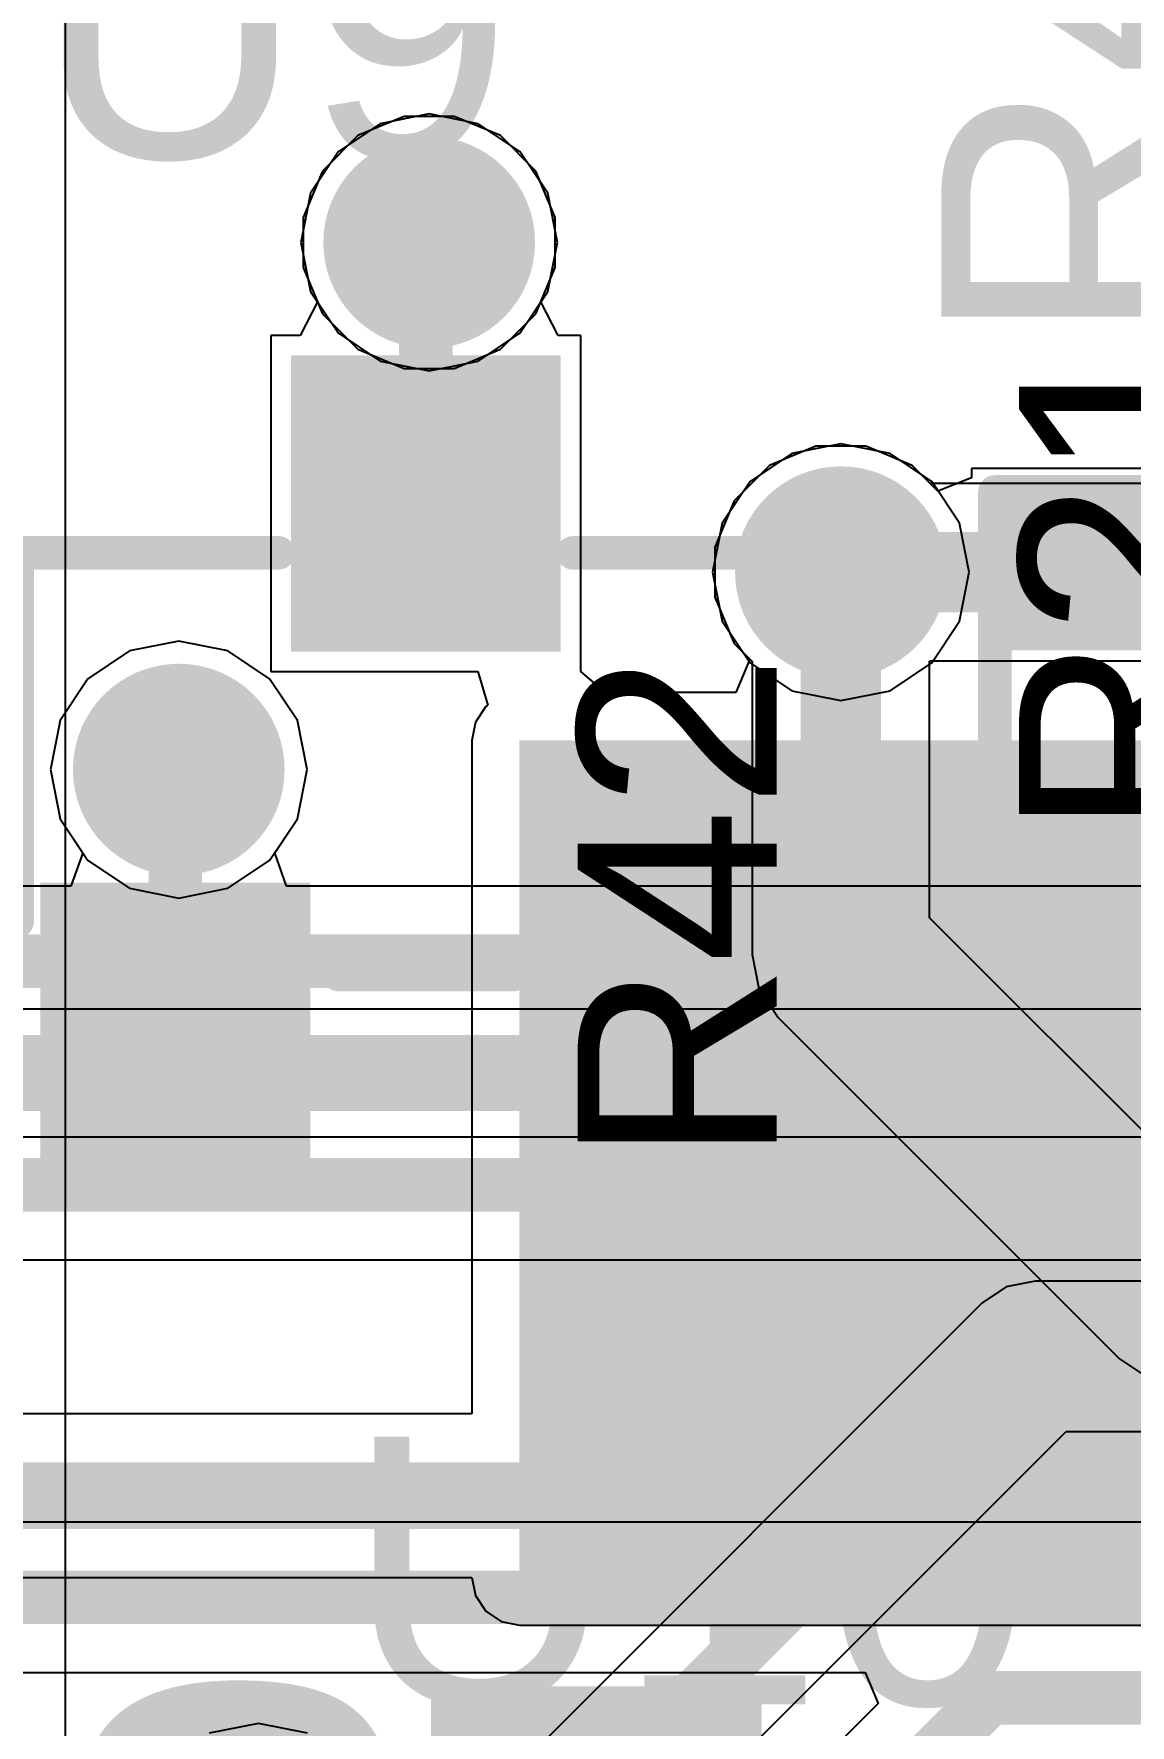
# Model space of a CAD drawing. Header units: inches. Extents: x -0.91 to 3.86, y -0.82 to 4.16.
# Drawn here: x 1.7525 to 1.9162, y 2.9029 to 3.1555 of the extents above; entities that cross this region are included whole.
import ezdxf

# ---------------------------------------------------------------- set-up
doc = ezdxf.new("R2010")
doc.units = ezdxf.units.IN
doc.header["$MEASUREMENT"] = 0
for name, color, linetype in [('Bottom Layer 1', 5, 'Continuous'), ('Bottom Solder', 6, 'Continuous'), ('GND+Signal', 16, 'Continuous'), ('Mechanical 17', 56, 'Continuous'), ('PWR+Signal', 76, 'Continuous'), ('Top Layer 1', 1, 'Continuous'), ('Top Overlay', 2, 'Continuous'), ('Top Paste', 8, 'Continuous'), ('Top Solder', 216, 'Continuous'), ('Via Holes', 16, 'Continuous')]:
    doc.layers.add(name, color=color, linetype=linetype)
doc.styles.add('Arial', font='', dxfattribs={"height": 0.2})
doc.styles.add('Arial_Bold', font='', dxfattribs={"height": 0.2})
doc.styles.get('Arial').set_extended_font_data('Arial')
doc.styles.get('Arial_Bold').set_extended_font_data('Arial', bold=True)

# ---------------------------------------------------------------- blocks, each defined once
blk = doc.blocks.new('R___0402_84')
at = {"layer": 'Top Layer 1'}
for points in [[(-0.027499, -0.0125009), (-0.027499, 0.0124991), (-0.009498999999999999, 0.0124991), (-0.009499000000000002, -0.0125009)], [(0.009500999999999999, -0.0125009), (0.009501, 0.0124991), (0.027501, 0.0124991), (0.027501, -0.0125009)]]:
    blk.add_hatch(color=1, dxfattribs=at).paths.add_polyline_path(points)
at = {"layer": 'Top Paste'}
for points in [[(-0.027499, -0.0125009), (-0.027499, 0.0124991), (-0.009498999999999999, 0.0124991), (-0.009499000000000002, -0.0125009)], [(0.009500999999999999, -0.0125009), (0.009501, 0.0124991), (0.027501, 0.0124991), (0.027501, -0.0125009)]]:
    blk.add_hatch(color=8, dxfattribs=at).paths.add_polyline_path(points)
at = {"layer": 'Top Solder'}
for points in [[(-0.0296644, -0.0146663), (-0.0296644, 0.0146645), (-0.007333599999999998, 0.0146645), (-0.007333600000000002, -0.0146663)], [(0.007335599999999999, -0.0146663), (0.007335600000000001, 0.0146645), (0.0296664, 0.0146645), (0.0296664, -0.0146663)]]:
    blk.add_hatch(color=216, dxfattribs=at).paths.add_polyline_path(points)
at = {"layer": 'Top Overlay'}
for points in [[(-0.030999, 0.0159991, 0.005, 0.005, 0), (-0.030999, -0.0160009, 0.005, 0.005, 0)], [(-0.030999, 0.0159991, 0.005, 0.005, 0), (0.031001, 0.0159991, 0.005, 0.005, 0)], [(0.031001, 0.0159991, 0.005, 0.005, 0), (0.031001, -0.0160009, 0.005, 0.005, 0)], [(-0.030999, -0.0160009, 0.005, 0.005, 0), (0.031001, -0.0160009, 0.005, 0.005, 0)], [(-0.031999, -0.0170009, 0.000127, 0.000127, 0), (0.032001, -0.0170009, 0.000127, 0.000127, 0)]]:
    blk.add_lwpolyline(points, format="xyseb", dxfattribs=at)
for points in [[(-0.032249, 0.0159991, 0.0025, 0.0025, 1), (-0.029749, 0.0159991, 0.0025, 0.0025, 1)], [(-0.032249, 0.0159991, 0.0025, 0.0025, 1), (-0.029749, 0.0159991, 0.0025, 0.0025, 1)], [(0.029751, 0.0159991, 0.0025, 0.0025, 1), (0.032251, 0.0159991, 0.0025, 0.0025, 1)], [(0.029751, 0.0159991, 0.0025, 0.0025, 1), (0.032251, 0.0159991, 0.0025, 0.0025, 1)], [(-0.032249, -0.0160009, 0.0025, 0.0025, 1), (-0.029749, -0.0160009, 0.0025, 0.0025, 1)], [(-0.032249, -0.0160009, 0.0025, 0.0025, 1), (-0.029749, -0.0160009, 0.0025, 0.0025, 1)], [(0.029751, -0.0160009, 0.0025, 0.0025, 1), (0.032251, -0.0160009, 0.0025, 0.0025, 1)], [(0.029751, -0.0160009, 0.0025, 0.0025, 1), (0.032251, -0.0160009, 0.0025, 0.0025, 1)], [(-0.0320307, -0.0170009, 6.35e-05, 6.35e-05, 1), (-0.0319673, -0.0170009, 6.35e-05, 6.35e-05, 1)], [(0.0319693, -0.0170009, 6.35e-05, 6.35e-05, 1), (0.0320327, -0.0170009, 6.35e-05, 6.35e-05, 1)]]:
    blk.add_lwpolyline(points, format="xyseb", close=True, dxfattribs=at)
blk = doc.blocks.new('SOT_23_99')
at = {"layer": 'Top Layer 1'}
for points in [[(-0.01614085, 0.05748025), (0.01614265, 0.05748025), (0.01614265, 0.02125975), (-0.01614085, 0.02125975)], [(-0.05354285, -0.02125975), (-0.02125935, -0.02125975), (-0.02125935, -0.05748025), (-0.05354285, -0.05748025)], [(0.02125915, -0.02125975), (0.05354265, -0.02125975), (0.05354265, -0.05748025), (0.02125915, -0.05748025)]]:
    blk.add_hatch(color=1, dxfattribs=at).paths.add_polyline_path(points)
at = {"layer": 'Top Paste'}
for points in [[(-0.01614085, 0.05748025), (0.01614265, 0.05748025), (0.01614265, 0.02125975), (-0.01614085, 0.02125975)], [(-0.05354285, -0.02125975), (-0.02125935, -0.02125975), (-0.02125935, -0.05748025), (-0.05354285, -0.05748025)], [(0.02125915, -0.02125975), (0.05354265, -0.02125975), (0.05354265, -0.05748025), (0.02125915, -0.05748025)]]:
    blk.add_hatch(color=8, dxfattribs=at).paths.add_polyline_path(points)
at = {"layer": 'Top Solder'}
for points in [[(-0.02014085, 0.06148025), (0.02014265, 0.06148025), (0.02014265, 0.01725975), (-0.02014085, 0.01725975)], [(-0.05754285, -0.01725975), (-0.01725935, -0.01725975), (-0.01725935, -0.06148025), (-0.05754285, -0.06148025)], [(0.01725915, -0.01725975), (0.05754265, -0.01725975), (0.05754265, -0.06148025), (0.01725915, -0.06148025)]]:
    blk.add_hatch(color=216, dxfattribs=at).paths.add_polyline_path(points)
at = {"layer": 'Top Overlay'}
for points in [[(-0.0609991, 0.032, 0.005, 0.005, 0), (-0.0219991, 0.032, 0.005, 0.005, 0)], [(-0.0609991, -0.023, 0.005, 0.005, 0), (-0.0609991, 0.032, 0.005, 0.005, 0)], [(0.0220009, 0.032, 0.005, 0.005, 0), (0.0610009, 0.032, 0.005, 0.005, 0)], [(0.0610009, -0.023, 0.005, 0.005, 0), (0.0610009, 0.032, 0.005, 0.005, 0)], [(-0.0129991, -0.031, 0.005, 0.005, 0), (0.0130009, -0.031, 0.005, 0.005, 0)], [(-0.0659991, -0.051, 0.005, 0.005, 0), (-0.0659991, -0.041, 0.005, 0.005, 0)], [(-0.0659991, -0.041, 0.005, 0.005, 0), (-0.0609991, -0.046, 0.005, 0.005, 0)], [(-0.0659991, -0.051, 0.005, 0.005, 0), (-0.0609991, -0.046, 0.005, 0.005, 0)]]:
    blk.add_lwpolyline(points, format="xyseb", dxfattribs=at)
for points in [[(-0.0622491, 0.032, 0.0025, 0.0025, 1), (-0.0597491, 0.032, 0.0025, 0.0025, 1)], [(-0.0622491, 0.032, 0.0025, 0.0025, 1), (-0.0597491, 0.032, 0.0025, 0.0025, 1)], [(-0.0232491, 0.032, 0.0025, 0.0025, 1), (-0.0207491, 0.032, 0.0025, 0.0025, 1)], [(0.0207509, 0.032, 0.0025, 0.0025, 1), (0.0232509, 0.032, 0.0025, 0.0025, 1)], [(0.0597509, 0.032, 0.0025, 0.0025, 1), (0.0622509, 0.032, 0.0025, 0.0025, 1)], [(0.0597509, 0.032, 0.0025, 0.0025, 1), (0.0622509, 0.032, 0.0025, 0.0025, 1)], [(-0.0622491, -0.023, 0.0025, 0.0025, 1), (-0.0597491, -0.023, 0.0025, 0.0025, 1)], [(0.0597509, -0.023, 0.0025, 0.0025, 1), (0.0622509, -0.023, 0.0025, 0.0025, 1)], [(-0.0142491, -0.031, 0.0025, 0.0025, 1), (-0.0117491, -0.031, 0.0025, 0.0025, 1)], [(0.0117509, -0.031, 0.0025, 0.0025, 1), (0.0142509, -0.031, 0.0025, 0.0025, 1)], [(-0.0672491, -0.041, 0.0025, 0.0025, 1), (-0.0647491, -0.041, 0.0025, 0.0025, 1)], [(-0.0672491, -0.041, 0.0025, 0.0025, 1), (-0.0647491, -0.041, 0.0025, 0.0025, 1)], [(-0.0622491, -0.046, 0.0025, 0.0025, 1), (-0.0597491, -0.046, 0.0025, 0.0025, 1)], [(-0.0622491, -0.046, 0.0025, 0.0025, 1), (-0.0597491, -0.046, 0.0025, 0.0025, 1)], [(-0.0672491, -0.051, 0.0025, 0.0025, 1), (-0.0647491, -0.051, 0.0025, 0.0025, 1)], [(-0.0672491, -0.051, 0.0025, 0.0025, 1), (-0.0647491, -0.051, 0.0025, 0.0025, 1)]]:
    blk.add_lwpolyline(points, format="xyseb", close=True, dxfattribs=at)

msp = doc.modelspace()

# ---------------------------------------------------------------- hatches: boundary and pattern name
at = {"layer": 'Bottom Layer 1'}
h = msp.add_hatch(color=5, dxfattribs=at)
edge = h.paths.add_edge_path()
edge.add_arc((1.811512, 3.12437), 0.011811, 0, 360)
h = msp.add_hatch(color=5, dxfattribs=at)
edge = h.paths.add_edge_path()
edge.add_arc((1.8730009, 3.0751171), 0.011811, 0, 360)
h = msp.add_hatch(color=5, dxfattribs=at)
edge = h.paths.add_edge_path()
edge.add_arc((1.77411, 3.04563), 0.011811, 0, 360)
at = {"layer": 'Bottom Solder'}
h = msp.add_hatch(color=6, dxfattribs=at)
edge = h.paths.add_edge_path()
edge.add_arc((1.811512, 3.12437), 0.015811, 0, 360)
h = msp.add_hatch(color=6, dxfattribs=at)
edge = h.paths.add_edge_path()
edge.add_arc((1.8730009, 3.0751171), 0.015811, 0, 360)
h = msp.add_hatch(color=6, dxfattribs=at)
edge = h.paths.add_edge_path()
edge.add_arc((1.77411, 3.04563), 0.015811, 0, 360)
at = {"layer": 'GND+Signal'}
h = msp.add_hatch(color=16, dxfattribs=at)
edge = h.paths.add_edge_path()
edge.add_arc((1.811512, 3.12437), 0.011811, 0, 360)
h = msp.add_hatch(color=16, dxfattribs=at)
edge = h.paths.add_edge_path()
edge.add_arc((1.8730009, 3.0751171), 0.011811, 0, 360)
h = msp.add_hatch(color=16, dxfattribs=at)
edge = h.paths.add_edge_path()
edge.add_arc((1.77411, 3.04563), 0.011811, 0, 360)
at = {"layer": 'PWR+Signal'}
h = msp.add_hatch(color=76, dxfattribs=at)
edge = h.paths.add_edge_path()
edge.add_arc((1.811512, 3.12437), 0.011811, 0, 360)
h = msp.add_hatch(color=76, dxfattribs=at)
edge = h.paths.add_edge_path()
edge.add_arc((1.8730009, 3.0751171), 0.011811, 0, 360)
h = msp.add_hatch(color=76, dxfattribs=at)
edge = h.paths.add_edge_path()
edge.add_arc((1.77411, 3.04563), 0.011811, 0, 360)
at = {"layer": 'Top Layer 1'}
h = msp.add_hatch(color=1, dxfattribs=at)
edge = h.paths.add_edge_path()
edge.add_arc((1.811512, 3.12437), 0.011811, 0, 360)
h = msp.add_hatch(color=1, dxfattribs=at)
edge = h.paths.add_edge_path()
edge.add_arc((1.8730009, 3.0751171), 0.011811, 0, 360)
h = msp.add_hatch(color=1, dxfattribs=at)
edge = h.paths.add_edge_path()
edge.add_arc((1.77411, 3.04563), 0.011811, 0, 360)
msp.add_hatch(color=1, dxfattribs=at).paths.add_polyline_path([(1.825, 2.925), (1.93, 2.925), (1.93, 3.05), (1.825, 3.05)])
at = {"layer": 'Via Holes'}
h = msp.add_hatch(color=7, dxfattribs=at)
edge = h.paths.add_edge_path()
edge.add_arc((1.811512, 3.12437), 0.0059055, 0, 360)
h = msp.add_hatch(color=7, dxfattribs=at)
edge = h.paths.add_edge_path()
edge.add_arc((1.8730009, 3.0751171), 0.0059055, 0, 360)
h = msp.add_hatch(color=7, dxfattribs=at)
edge = h.paths.add_edge_path()
edge.add_arc((1.77411, 3.04563), 0.0059055, 0, 360)

# ---------------------------------------------------------------- linework, layer by layer
at = {"layer": 'Bottom Layer 1'}
for p, q in [((1.7572155, 2.8393329), (1.7572155, 3.3826127)), ((1.8077703, 3.143181), (1.8008564, 3.1403172)), ((1.8152537, 3.143181), (1.8077703, 3.143181)), ((1.8221676, 3.1403172), (1.8152537, 3.143181)), ((1.8008564, 3.1403172), (1.7955648, 3.1350256)), ((1.8274592, 3.1350256), (1.8221676, 3.1403172)), ((1.7955648, 3.1350256), (1.792701, 3.1281117)), ((1.830323, 3.1281117), (1.8274592, 3.1350256)), ((1.792701, 3.1281117), (1.792701, 3.1206283)), ((1.830323, 3.1206283), (1.830323, 3.1281117)), ((1.792701, 3.1206283), (1.7955648, 3.1137144)), ((1.8274592, 3.1137144), (1.830323, 3.1206283)), ((1.7955648, 3.1137144), (1.8008564, 3.1084228)), ((1.8221676, 3.1084228), (1.8274592, 3.1137144)), ((1.8008564, 3.1084228), (1.8077703, 3.105559)), ((1.8152537, 3.105559), (1.8221676, 3.1084228)), ((1.8077703, 3.105559), (1.8152537, 3.105559)), ((1.8692592, 3.0939281), (1.8623453, 3.0910643)), ((1.8767426, 3.0939281), (1.8692592, 3.0939281)), ((1.8836565, 3.0910643), (1.8767426, 3.0939281)), ((1.8623453, 3.0910643), (1.8570537, 3.0857727)), ((1.886349, 3.0883718), (1.8836565, 3.0910643)), ((1.9938838, 3.0883718), (1.886349, 3.0883718)), ((1.8570537, 3.0857727), (1.8541899, 3.0788588)), ((1.8541899, 3.0788588), (1.8541899, 3.0713754)), ((1.8541899, 3.0713754), (1.8570537, 3.0644615)), ((1.8570537, 3.0644615), (1.8597453, 3.0617699)), ((1.8597453, 3.0617699), (1.8597453, 3.018)), ((1.8862547, 3.0617681), (1.886349, 3.0618624)), ((1.8862547, 3.0234903), (1.8862547, 3.0617681)), ((1.886349, 3.0618624), (1.9628629, 3.0618624)), ((1.9294903, 2.9802547), (1.8862547, 3.0234903)), ((1.8597453, 3.018), (1.8607543, 3.0129276)), ((1.8607543, 3.0129276), (1.8636275, 3.0086275)), ((1.8636275, 3.0086275), (1.9146275, 2.9576275)), ((1.9146275, 2.9576275), (1.9189277, 2.9547542))]:
    msp.add_line(p, q, dxfattribs=at)
for points in [[(1.873, 3.018, 0.012, 0.012, 0), (1.873, 3.0751162, 0.012, 0.012, 0)], [(1.8730009, 3.0751171, 0.012, 0.012, 0), (1.9938838, 3.0751171, 0.012, 0.012, 0)], [(1.873, 3.0751162, 0.008, 0.008, 0), (1.8730009, 3.0751171, 0.008, 0.008, 0)], [(1.873, 3.018, 0.012, 0.012, 0), (1.924, 2.967, 0.012, 0.012, 0)]]:
    msp.add_lwpolyline(points, format="xyseb", dxfattribs=at)
for points in [[(1.87, 3.0751162, 0.006, 0.006, 1), (1.876, 3.0751162, 0.006, 0.006, 1)], [(1.8700009, 3.0751171, 0.006, 0.006, 1), (1.8760009, 3.0751171, 0.006, 0.006, 1)], [(1.871, 3.0751162, 0.004, 0.004, 1), (1.875, 3.0751162, 0.004, 0.004, 1)], [(1.8710009, 3.0751171, 0.004, 0.004, 1), (1.8750009, 3.0751171, 0.004, 0.004, 1)], [(1.87, 3.018, 0.006, 0.006, 1), (1.876, 3.018, 0.006, 0.006, 1)], [(1.87, 3.018, 0.006, 0.006, 1), (1.876, 3.018, 0.006, 0.006, 1)]]:
    msp.add_lwpolyline(points, format="xyseb", close=True, dxfattribs=at)
at = {"layer": 'GND+Signal'}
for p, q in [((1.811512, 3.1435495), (1.8041723, 3.1420895)), ((1.8188517, 3.1420895), (1.811512, 3.1435495)), ((1.8041723, 3.1420895), (1.79795, 3.137932)), ((1.825074, 3.137932), (1.8188517, 3.1420895)), ((1.79795, 3.137932), (1.7937925, 3.1317097)), ((1.8292315, 3.1317097), (1.825074, 3.137932)), ((1.7937925, 3.1317097), (1.7923325, 3.12437)), ((1.8306915, 3.12437), (1.8292315, 3.1317097)), ((1.7923325, 3.12437), (1.7937925, 3.1170303)), ((1.8292315, 3.1170303), (1.8306915, 3.12437)), ((1.7937925, 3.1170303), (1.79795, 3.110808)), ((1.825074, 3.110808), (1.8292315, 3.1170303)), ((1.79795, 3.110808), (1.8041723, 3.1066505)), ((1.8188517, 3.1066505), (1.825074, 3.110808)), ((1.8041723, 3.1066505), (1.811512, 3.1051905)), ((1.811512, 3.1051905), (1.8188517, 3.1066505)), ((1.8656612, 3.0928366), (1.8594389, 3.0886791)), ((1.8730009, 3.0942966), (1.8656612, 3.0928366)), ((1.8803406, 3.0928366), (1.8730009, 3.0942966)), ((1.8865629, 3.0886791), (1.8803406, 3.0928366)), ((1.8594389, 3.0886791), (1.8552814, 3.0824568)), ((1.8907204, 3.0824568), (1.8865629, 3.0886791)), ((1.8552814, 3.0824568), (1.8538214, 3.0751171)), ((1.8921804, 3.0751171), (1.8907204, 3.0824568)), ((1.8538214, 3.0751171), (1.8552814, 3.0677774)), ((1.8907204, 3.0677774), (1.8921804, 3.0751171)), ((1.8552814, 3.0677774), (1.8594389, 3.0615551)), ((1.8865629, 3.0615551), (1.8907204, 3.0677774)), ((1.77411, 3.0648095), (1.7667703, 3.0633495)), ((1.7814497, 3.0633495), (1.77411, 3.0648095)), ((1.7667703, 3.0633495), (1.760548, 3.059192)), ((1.787672, 3.059192), (1.7814497, 3.0633495)), ((1.8594389, 3.0615551), (1.8656612, 3.0573976)), ((1.8803406, 3.0573976), (1.8865629, 3.0615551)), ((1.760548, 3.059192), (1.7563905, 3.0529697)), ((1.7918295, 3.0529697), (1.787672, 3.059192)), ((1.8656612, 3.0573976), (1.8730009, 3.0559376)), ((1.8730009, 3.0559376), (1.8803406, 3.0573976)), ((1.7563905, 3.0529697), (1.7549305, 3.04563)), ((1.7932895, 3.04563), (1.7918295, 3.0529697)), ((1.7549305, 3.04563), (1.7563905, 3.0382903)), ((1.7918295, 3.0382903), (1.7932895, 3.04563)), ((1.7563905, 3.0382903), (1.7597813, 3.0332155)), ((1.7884387, 3.0332155), (1.7918295, 3.0382903)), ((1.7597813, 3.0332155), (1.7579989, 3.0282155)), ((1.7902211, 3.0282155), (1.7884387, 3.0332155)), ((1.7579989, 3.0282155), (1.6287873, 3.0282155)), ((1.9833552, 3.0282155), (1.7902211, 3.0282155)), ((1.6396456, 2.9907845), (1.9999995, 2.9907845)), ((1.897708, 2.9683618), (1.8940694, 2.9659306)), ((1.902, 2.9692156), (1.897708, 2.9683618)), ((1.9020005, 2.9692155), (1.902, 2.9692156)), ((2.0233543, 2.9692155), (1.9020005, 2.9692155)), ((1.8940692, 2.9659303), (1.8098153, 2.8816765)), ((1.8940694, 2.9659306), (1.8940692, 2.9659303)), ((1.7429306, 2.7830694), (1.9066456, 2.9467845)), ((1.9066456, 2.9467845), (2.0279995, 2.9467845)), ((1.786, 2.9031795), (1.7786603, 2.9017195)), ((1.7933397, 2.9017195), (1.786, 2.9031795))]:
    msp.add_line(p, q, dxfattribs=at)
for points in [[(1.6287868, 3.017, 0.008, 0.008, 0), (1.9880009, 3.017, 0.008, 0.008, 0)], [(1.635, 3.002, 0.008, 0.008, 0), (2, 3.002, 0.008, 0.008, 0)], [(1.735, 2.791, 0.008, 0.008, 0), (1.902, 2.958, 0.008, 0.008, 0)], [(1.902, 2.958, 0.008, 0.008, 0), (2.028, 2.958, 0.008, 0.008, 0)]]:
    msp.add_lwpolyline(points, format="xyseb", dxfattribs=at)
msp.add_lwpolyline([(1.9, 2.958, 0.004, 0.004, 1), (1.904, 2.958, 0.004, 0.004, 1)], format="xyseb", close=True, dxfattribs=at)
msp.add_lwpolyline([(1.9, 2.958, 0.004, 0.004, 1), (1.904, 2.958, 0.004, 0.004, 1)], format="xyseb", close=True, dxfattribs=at)
at = {"layer": 'PWR+Signal'}
for p, q in [((1.77411, 3.0648095), (1.7667703, 3.0633495)), ((1.7814497, 3.0633495), (1.77411, 3.0648095)), ((1.7667703, 3.0633495), (1.760548, 3.059192)), ((1.787672, 3.059192), (1.7814497, 3.0633495)), ((1.760548, 3.059192), (1.7563905, 3.0529697)), ((1.7918295, 3.0529697), (1.787672, 3.059192)), ((1.7563905, 3.0529697), (1.7549305, 3.04563)), ((1.7932895, 3.04563), (1.7918295, 3.0529697)), ((1.7549305, 3.04563), (1.7563905, 3.0382903)), ((1.7918295, 3.0382903), (1.7932895, 3.04563)), ((1.7563905, 3.0382903), (1.760548, 3.032068)), ((1.787672, 3.032068), (1.7918295, 3.0382903)), ((1.760548, 3.032068), (1.7667703, 3.0279105)), ((1.7814497, 3.0279105), (1.787672, 3.032068)), ((1.7667703, 3.0279105), (1.77411, 3.0264505)), ((1.77411, 3.0264505), (1.7814497, 3.0279105)), ((1.9441208, 3.0098346), (1.743, 3.0098346)), ((1.6877797, 2.9724036), (1.9332624, 2.9724036)), ((1.9659176, 2.9332155), (1.7063354, 2.9332155)), ((1.7109805, 2.9107845), (1.8766348, 2.9107845)), ((1.8766348, 2.9107845), (1.8785483, 2.9061651)), ((1.8785483, 2.9061651), (1.5418057, 2.5694225))]:
    msp.add_line(p, q, dxfattribs=at)
for points in [[(1.3976191, 2.9986191, 0.008, 0.008, 0), (1.9441213, 2.9986191, 0.008, 0.008, 0)], [(1.4476191, 2.9836191, 0.008, 0.008, 0), (1.9379081, 2.9836191, 0.008, 0.008, 0)], [(1.7063349, 2.922, 0.008, 0.008, 0), (1.978314, 2.922, 0.008, 0.008, 0)], [(0.886788, 1.8985435, 0.008, 0.008, 0), (1.8952443, 2.907, 0.008, 0.008, 0)], [(1.8952443, 2.907, 0.008, 0.008, 0), (1.97, 2.907, 0.008, 0.008, 0)]]:
    msp.add_lwpolyline(points, format="xyseb", dxfattribs=at)
msp.add_lwpolyline([(1.8932443, 2.907, 0.004, 0.004, 1), (1.8972443, 2.907, 0.004, 0.004, 1)], format="xyseb", close=True, dxfattribs=at)
msp.add_lwpolyline([(1.8932443, 2.907, 0.004, 0.004, 1), (1.8972443, 2.907, 0.004, 0.004, 1)], format="xyseb", close=True, dxfattribs=at)
at = {"layer": 'Top Layer 1'}
for p, q in [((1.8077703, 3.143181), (1.8008564, 3.1403172)), ((1.8152537, 3.143181), (1.8077703, 3.143181)), ((1.8221676, 3.1403172), (1.8152537, 3.143181)), ((1.8008564, 3.1403172), (1.7955648, 3.1350256)), ((1.8274592, 3.1350256), (1.8221676, 3.1403172)), ((1.7955648, 3.1350256), (1.792701, 3.1281117)), ((1.830323, 3.1281117), (1.8274592, 3.1350256)), ((1.792701, 3.1281117), (1.792701, 3.1206283)), ((1.830323, 3.1206283), (1.830323, 3.1281117)), ((1.792701, 3.1206283), (1.7948334, 3.1154803)), ((1.8281906, 3.1154803), (1.830323, 3.1206283)), ((1.7948334, 3.1154803), (1.7922661, 3.1104802)), ((1.8307579, 3.1104802), (1.8281906, 3.1154803)), ((1.7922661, 3.1104802), (1.7878592, 3.1104802)), ((1.7878592, 3.1104802), (1.7878592, 3.0602598)), ((1.8341426, 3.1104802), (1.8307579, 3.1104802)), ((1.8341426, 3.0621372), (1.8341426, 3.1104802)), ((1.8692592, 3.0939281), (1.8623453, 3.0910643)), ((1.8767426, 3.0939281), (1.8692592, 3.0939281)), ((1.8836565, 3.0910643), (1.8767426, 3.0939281)), ((1.8623453, 3.0910643), (1.8570537, 3.0857727)), ((1.8875009, 3.0872199), (1.8836565, 3.0910643)), ((1.9315009, 3.090606), (1.8925009, 3.090606)), ((1.8925009, 3.090606), (1.8925009, 3.0891976)), ((1.8925009, 3.0891976), (1.8875009, 3.0872199)), ((1.8570537, 3.0857727), (1.8541899, 3.0788588)), ((1.8541899, 3.0788588), (1.8541899, 3.0713754)), ((1.8541899, 3.0713754), (1.8570537, 3.0644615)), ((1.8570537, 3.0644615), (1.8593781, 3.0621371)), ((1.8341427, 3.0602598), (1.8341426, 3.0621372)), ((1.8593781, 3.0621371), (1.857307, 3.0571371)), ((1.7878592, 3.0602598), (1.8187555, 3.0602598)), ((1.8187555, 3.0602598), (1.8202722, 3.0552598)), ((1.8378492, 3.0571371), (1.8341427, 3.0602598)), ((1.857307, 3.0571371), (1.8378492, 3.0571371)), ((1.8199533, 3.0550467), (1.8184062, 3.0527312)), ((1.8202722, 3.0552598), (1.8199533, 3.0550467)), ((1.8184062, 3.0527312), (1.8178629, 3.05)), ((1.8178629, 3.05), (1.8178629, 2.9494211)), ((1.8178629, 2.9494211), (1.6952479, 2.9494211)), ((1.6952479, 2.9249509), (1.8178727, 2.9249509)), ((1.8178727, 2.9249509), (1.8184062, 2.9222688)), ((1.8184062, 2.9222688), (1.8199533, 2.9199533)), ((1.8199533, 2.9199533), (1.8222688, 2.9184062)), ((1.8222688, 2.9184062), (1.825, 2.9178629)), ((1.825, 2.9178629), (1.9196403, 2.9178629))]:
    msp.add_line(p, q, dxfattribs=at)
for points in [[(1.8110009, 3.08537, 0.008, 0.008, 0), (1.8110009, 3.1238589, 0.008, 0.008, 0)], [(1.873512, 3.074606, 0.008, 0.008, 0), (1.9120009, 3.074606, 0.008, 0.008, 0)], [(1.7735989, 3.00663, 0.008, 0.008, 0), (1.7735989, 3.0451189, 0.008, 0.008, 0)], [(1.8484009, 3.00663, 0.01, 0.01, 0), (1.85, 3.0050309, 0.01, 0.01, 0)], [(1.85, 2.96, 0.01, 0.01, 0), (1.85, 3.0050309, 0.01, 0.01, 0)], [(1.827186, 2.937186, 0.01, 0.01, 0), (1.85, 2.96, 0.01, 0.01, 0)], [(1.6528149, 2.937186, 0.01, 0.01, 0), (1.827186, 2.937186, 0.01, 0.01, 0)]]:
    msp.add_lwpolyline(points, format="xyseb", dxfattribs=at)
for points in [[(1.8090009, 3.1238589, 0.004, 0.004, 1), (1.8130009, 3.1238589, 0.004, 0.004, 1)], [(1.8090009, 3.08537, 0.004, 0.004, 1), (1.8130009, 3.08537, 0.004, 0.004, 1)], [(1.871512, 3.074606, 0.004, 0.004, 1), (1.875512, 3.074606, 0.004, 0.004, 1)], [(1.9100009, 3.074606, 0.004, 0.004, 1), (1.9140009, 3.074606, 0.004, 0.004, 1)], [(1.7715989, 3.0451189, 0.004, 0.004, 1), (1.7755989, 3.0451189, 0.004, 0.004, 1)], [(1.8459009, 3.00663, 0.005, 0.005, 1), (1.8509009, 3.00663, 0.005, 0.005, 1)], [(1.7715989, 3.00663, 0.004, 0.004, 1), (1.7755989, 3.00663, 0.004, 0.004, 1)], [(1.8475, 3.0050309, 0.005, 0.005, 1), (1.8525, 3.0050309, 0.005, 0.005, 1)], [(1.8475, 3.0050309, 0.005, 0.005, 1), (1.8525, 3.0050309, 0.005, 0.005, 1)], [(1.8475, 2.96, 0.005, 0.005, 1), (1.8525, 2.96, 0.005, 0.005, 1)], [(1.8475, 2.96, 0.005, 0.005, 1), (1.8525, 2.96, 0.005, 0.005, 1)], [(1.824686, 2.937186, 0.005, 0.005, 1), (1.829686, 2.937186, 0.005, 0.005, 1)], [(1.824686, 2.937186, 0.005, 0.005, 1), (1.829686, 2.937186, 0.005, 0.005, 1)]]:
    msp.add_lwpolyline(points, format="xyseb", close=True, dxfattribs=at)

# ---------------------------------------------------------------- block references
msp.add_blockref('SOT_23_99', (1.811, 3.046))
at = {"rotation": 90}
msp.add_blockref('R___0402_84', (1.912, 3.056105), dxfattribs=at)

# ---------------------------------------------------------------- texts
at = {"layer": 'Mechanical 17', "style": 'Arial'}
for s, p in [('R21', (1.9293461, 3.0355955)), ('R42', (1.8634327, 2.9866821))]:
    msp.add_text(s, height=0.02975, rotation=90, dxfattribs=at).set_placement(p)
at = {"layer": 'Top Overlay', "style": 'Arial'}
msp.add_text('R43', height=0.04, rotation=90, dxfattribs=at).set_placement((1.9279935, 3.1086839))
at = {"layer": 'Top Overlay'}
for s, height, style, p in [('U9', 0.04, 'Arial', (1.7525989, 3.137)), ('U10', 0.04, 'Arial', (1.7990162, 2.9060065)), ('!URST', 0.06, 'Arial_Bold', (1.6059991, 2.848702))]:
    msp.add_text(s, height=height, dxfattribs=dict(at, style=style)).set_placement(p)

doc.saveas('drawing.dxf')
